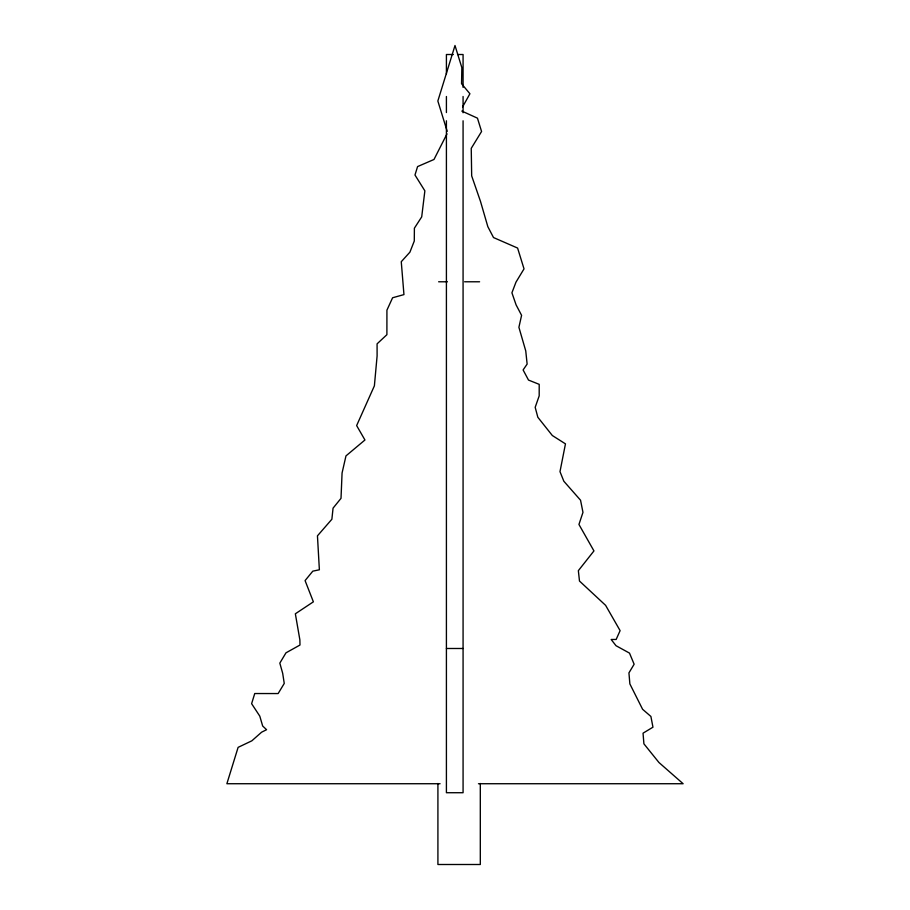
<?xml version="1.0" encoding="UTF-8"?>
<svg xmlns="http://www.w3.org/2000/svg" width="910" height="910" viewBox="0 0 910 910"><rect width="100%" height="100%" fill="white"/><g stroke="black" fill="none" stroke-linecap="round" stroke-linejoin="round"><path stroke-width="1.36" d="M446.992 133.861L433.99 159.477L417.576 166.587L414.983 175.016L424.868 190.85L421.705 216.876L414.391 228.194L414.289 241.002L409.909 252.172L401.264 261.716L403.949 294.601L392.597 297.763L386.921 310.173L386.898 334.687L377.081 343.855L377.104 355.935L374.385 385.84L356.64 425.573L364.944 439.996L345.971 455.899L342.069 472.995L341.011 498.339L333.06 508.144L331.877 519.246L317.453 535.842L319.376 569.785L312.801 571.161L305.077 580.591L313.381 601.829L295.352 613.795L299.868 639.855L299.993 645.031L285.979 652.834L279.825 663.117L282.68 673.309L284.25 683.433L278.142 693.557L254.743 693.534L251.615 703.68L259.794 716.136L262.671 726.021L266.584 729.695L261.614 732.186L251.843 740.82L238.113 747.36L226.874 783.726L440.076 783.726M462.587 106.925L469.913 93.764L461.552 83.72L461.848 67.647L455 45.5L437.846 101.01L447.197 131.324M453.351 54.509L446.412 54.509L446.412 73.926M457.525 54.509L463.076 54.509L463.076 87.371M438.631 281.781L447.413 281.781M464.6 281.781L479.593 281.781M446.412 648.489L463.076 648.489M478.455 783.726L683.126 783.726L658.942 762.5L643.905 743.823L643.04 733.176L652.959 727.192L650.9 716.454L642.596 709.288L629.868 683.91L628.935 672.888L634.134 664.232L629.492 653.107L616.002 645.702L611.156 639.48L616.15 639.457L620.108 630.641L605.616 605.355L579.488 581.046L578.351 570.661L593.946 550.925L578.942 524.456L582.969 512.364L580.546 500.216L563.836 481.231L559.991 471.642L565.463 443.864L552.336 435.526L537.833 417.258L535.182 407.316L539.186 395.861L539.209 384.35L528.494 380.061L523.102 369.938L527.129 364.091L525.752 350.919L518.905 327.293L521.589 315.338L516.084 304.861L511.921 292.792L515.981 282.145L524.024 268.871L517.597 248.055L493.516 237.555L487.828 226.647L480.503 201.429L471.676 175.892L471.243 148.341L481.572 131.495L477.454 118.163L461.802 111.054M480.309 783.487L480.309 864.5L437.915 864.5L437.915 783.487M463.076 96.494L463.076 112.76M463.076 120.791L463.076 792.724L446.412 792.724L446.412 120.791M446.412 96.494L446.412 112.544"/></g></svg>
